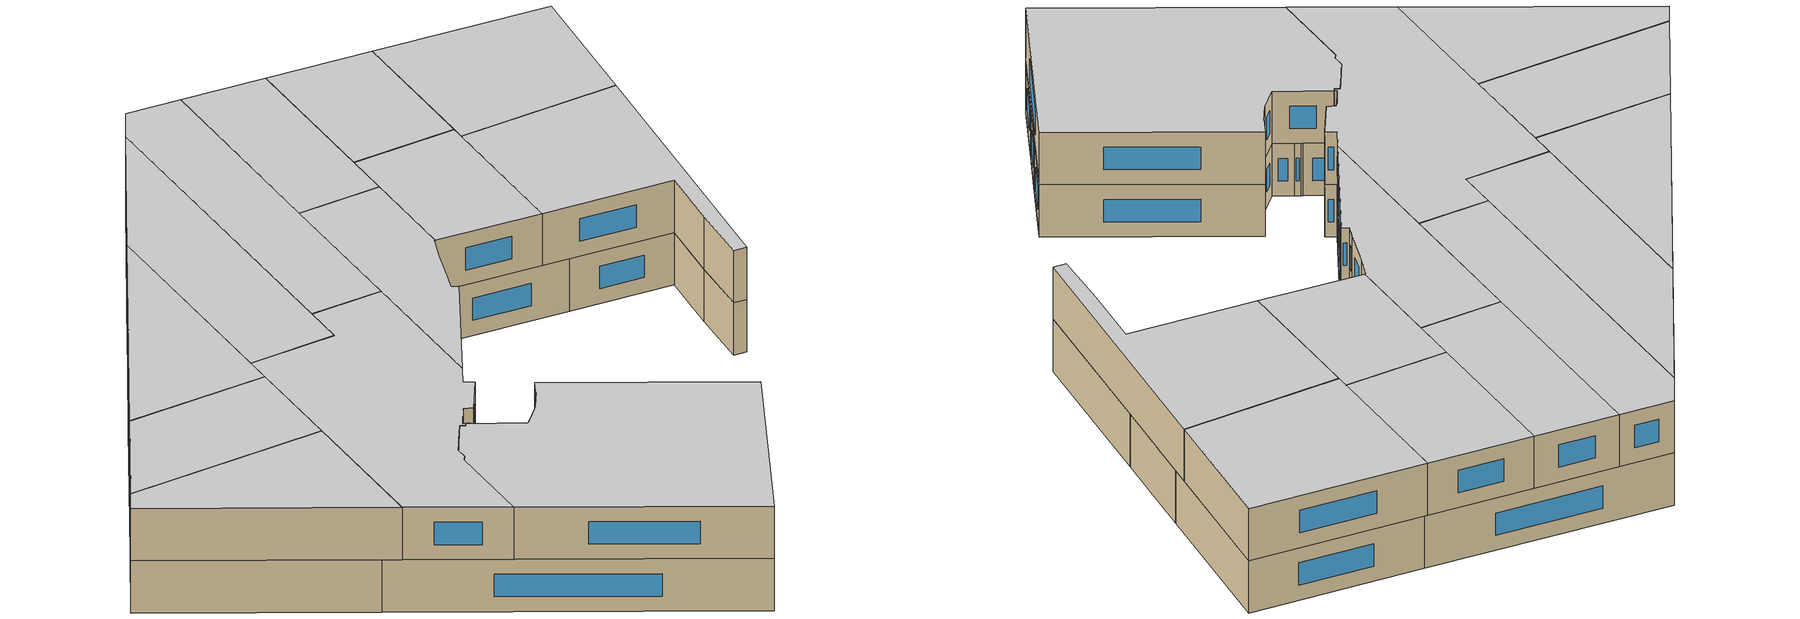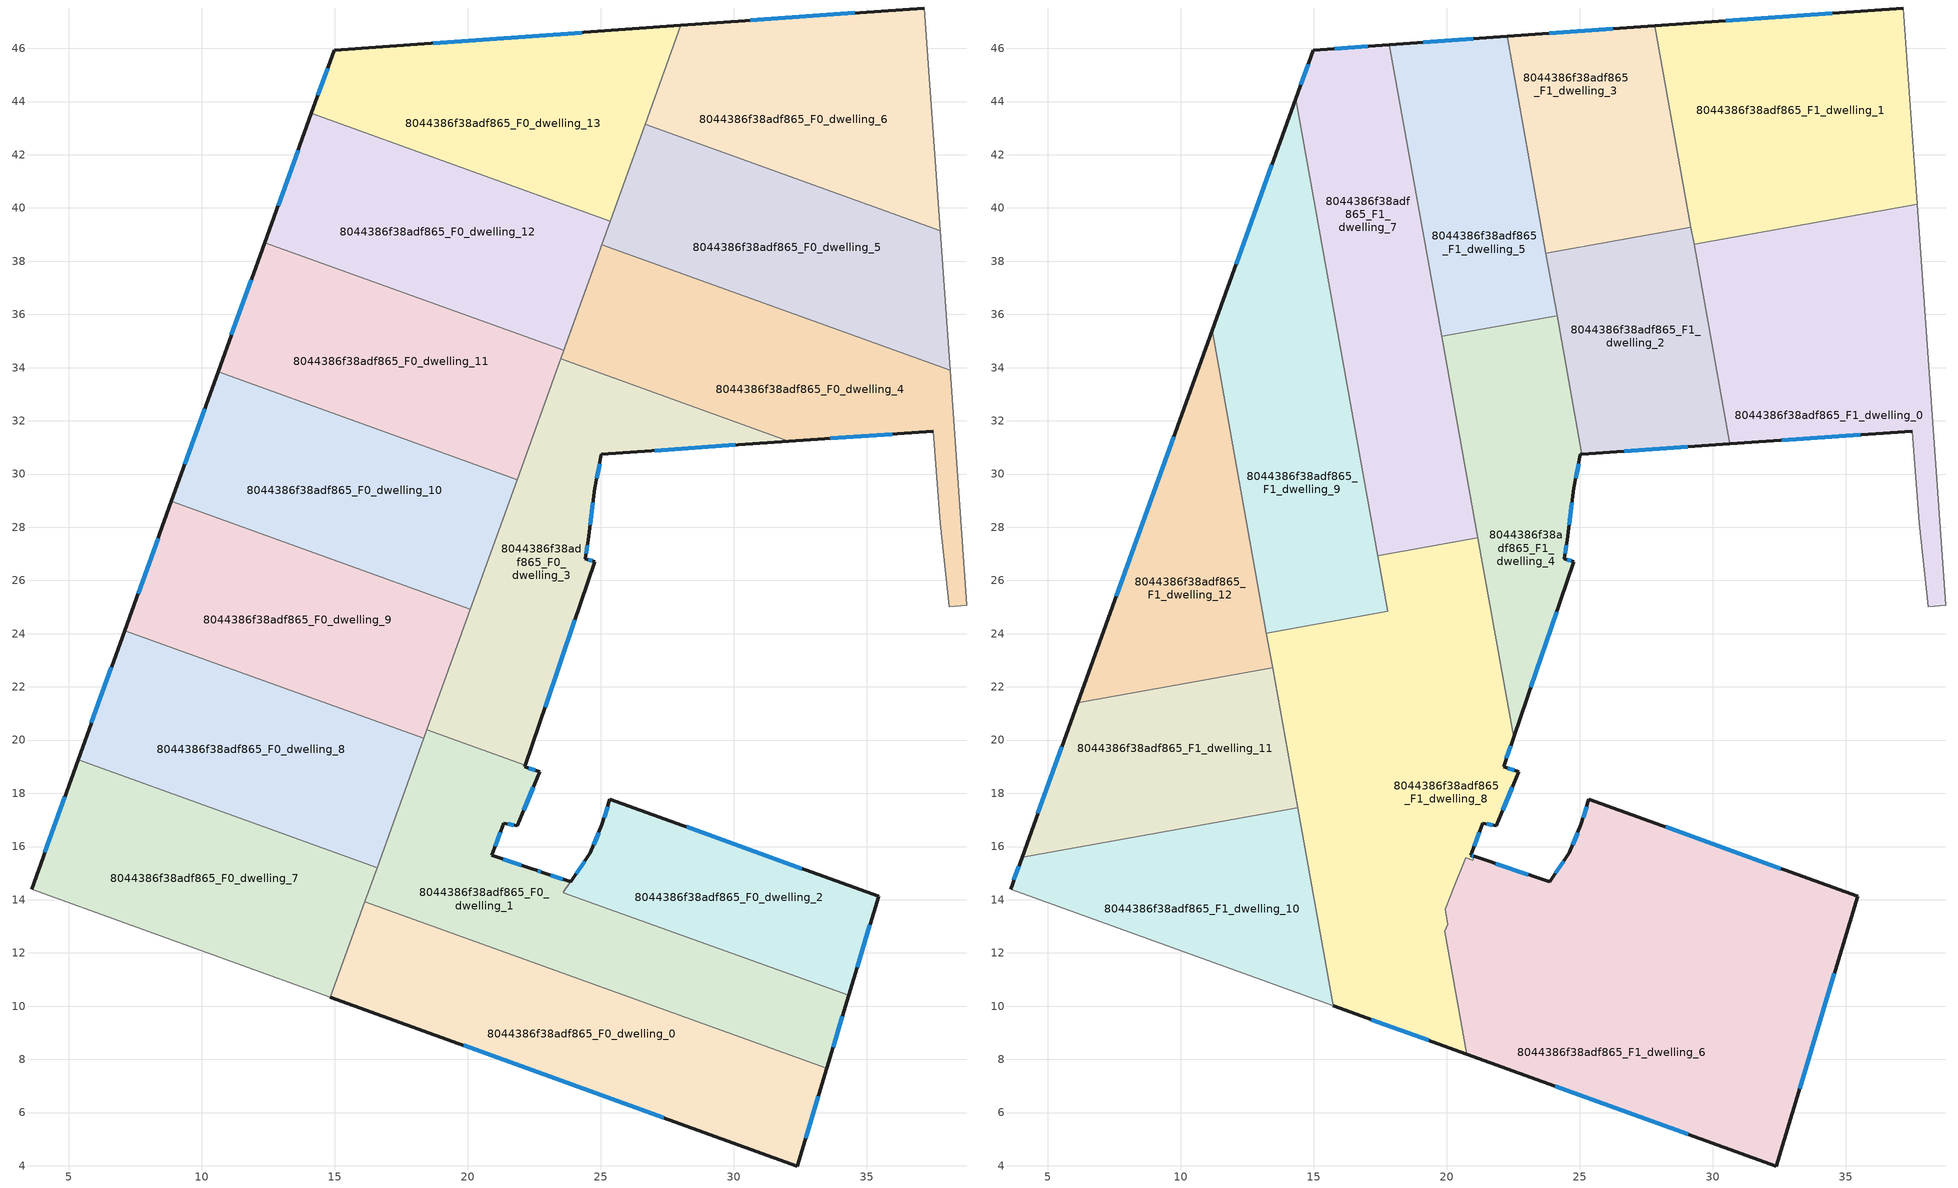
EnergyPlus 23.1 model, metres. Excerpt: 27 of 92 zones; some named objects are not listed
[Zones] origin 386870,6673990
8044386f38adf865_F0_dwelling_0
 floor ground (EU_floor_Construction): 33.5,7.66 32.4,3.99 14.84,10.34 16.14,13.93 z0
 wall outside (EU_wall_Construction): 14.84,10.34 32.4,3.99 33.5,7.66 z0:3
 wall to 8044386f38adf865_F0_dwelling_1 (EU_wall_Construction): 33.5,7.66 16.14,13.93 z0:3
 wall to 8044386f38adf865_F0_dwelling_7 (EU_wall_Construction): 16.14,13.93 14.84,10.34 z0:3
 window (EU_Window_Construction): 19.86,8.53 27.38,5.81 / 32.71,5.04 33.19,6.61 z0.86:2.14
8044386f38adf865_F0_dwelling_1
 floor ground (EU_floor_Construction): 34.33,10.4 33.5,7.66 16.14,13.93 18.47,20.39 22.16,19.05 22.14,18.99 22.71,18.8 21.87,16.78 21.37,16.88 20.9,15.67 22.47,15.15 22.54,15.12 22.84,15.02 23.87,14.67 24.61,15.76 23.6,14.27 z0
 wall outside (EU_wall_Construction): 24.61,15.76 23.87,14.67 22.84,15.02 22.54,15.12 22.47,15.15 20.9,15.67 21.37,16.88 21.87,16.78 22.71,18.8 22.14,18.99 22.16,19.05 / 33.5,7.66 34.33,10.4 z0:3
 wall to 8044386f38adf865_F0_dwelling_3 (EU_wall_Construction): 22.16,19.05 18.47,20.39 z0:3
 wall to 8044386f38adf865_F0_dwelling_2 (EU_wall_Construction): 34.33,10.4 23.6,14.27 24.61,15.76 z0:3
 wall to 8044386f38adf865_F0_dwelling_8 (EU_wall_Construction): 18.35,20.06 16.6,15.2 z0:3
 wall to 8044386f38adf865_F0_dwelling_7 (EU_wall_Construction): 16.6,15.2 16.14,13.93 z0:3
 wall to 8044386f38adf865_F0_dwelling_9 (EU_wall_Construction): 18.47,20.39 18.35,20.06 z0:3
 window (EU_Window_Construction): 22.54,18.86 22.3,18.94 / 22.11,17.36 22.47,18.23 / 21.51,16.85 21.73,16.81 / 21.03,16.02 21.23,16.53 / 22.02,15.3 21.35,15.52 / 22.75,15.05 22.63,15.09 / 23.57,14.77 23.13,14.92 / 24.4,15.45 24.08,14.99 / 33.74,8.45 34.09,9.62 z0.86:2.14
8044386f38adf865_F0_dwelling_10
 floor ground (EU_floor_Construction): 21.86,29.79 20.1,24.92 8.87,28.98 10.62,33.84 z0
 wall outside (EU_wall_Construction): 10.62,33.84 8.87,28.98 z0:3
 wall to 8044386f38adf865_F0_dwelling_9 (EU_wall_Construction): 8.87,28.98 20.1,24.92 z0:3
 wall to 8044386f38adf865_F0_dwelling_11 (EU_wall_Construction): 21.86,29.79 10.62,33.84 z0:3
 wall to 8044386f38adf865_F0_dwelling_3 (EU_wall_Construction): 20.1,24.92 21.86,29.79 z0:3
 window (EU_Window_Construction): 10.12,32.45 9.37,30.37 z0.86:2.14
 ceiling adiabatic (EU_roof_Construction): 21.14,27.8 21.86,29.79 20.71,30.2 z3
8044386f38adf865_F0_dwelling_11
 floor ground (EU_floor_Construction): 23.61,34.65 21.86,29.79 10.62,33.84 12.38,38.7 z0
 wall outside (EU_wall_Construction): 12.38,38.7 10.62,33.84 z0:3
 wall to 8044386f38adf865_F0_dwelling_12 (EU_wall_Construction): 24.87,38.13 23.61,34.65 12.38,38.7 z0:3
 wall to 8044386f38adf865_F0_dwelling_4 (EU_wall_Construction): 23.5,34.33 24.87,38.13 z0:3
 wall to 8044386f38adf865_F0_dwelling_3 (EU_wall_Construction): 21.86,29.79 23.5,34.33 z0:3
 window (EU_Window_Construction): 11.88,37.31 11.12,35.23 z0.86:2.14
 ceiling adiabatic (EU_roof_Construction): 21.86,29.79 23.61,34.65 19.66,36.07 20.71,30.2 z3
8044386f38adf865_F0_dwelling_12
 floor ground (EU_floor_Construction): 25.36,39.51 23.61,34.65 12.38,38.7 14.13,43.56 z0
 wall outside (EU_wall_Construction): 14.13,43.56 12.38,38.7 z0:3
 wall to 8044386f38adf865_F0_dwelling_13 (EU_wall_Construction): 25.36,39.51 14.13,43.56 z0:3
 wall to 8044386f38adf865_F0_dwelling_4 (EU_wall_Construction): 24.87,38.13 25.05,38.63 z0:3
 wall to 8044386f38adf865_F0_dwelling_5 (EU_wall_Construction): 25.05,38.63 25.36,39.51 z0:3
 window (EU_Window_Construction): 13.63,42.17 12.88,40.09 z0.86:2.14
 ceiling adiabatic (EU_roof_Construction): 23.61,34.65 24.08,35.94 21.37,35.45 z3
8044386f38adf865_F0_dwelling_13
 floor ground (EU_floor_Construction): 28.02,46.86 25.36,39.51 14.13,43.56 14.98,45.93 z0
 wall outside (EU_wall_Construction): 28.02,46.86 14.98,45.93 14.13,43.56 z0:3
 wall to 8044386f38adf865_F0_dwelling_6 (EU_wall_Construction): 26.68,43.15 28.02,46.86 z0:3
 wall to 8044386f38adf865_F0_dwelling_5 (EU_wall_Construction): 25.36,39.51 26.68,43.15 z0:3
 window (EU_Window_Construction): 14.74,45.25 14.37,44.24 / 24.29,46.59 18.71,46.19 z0.86:2.14
8044386f38adf865_F0_dwelling_2
 floor ground (EU_floor_Construction): 35.44,14.12 34.33,10.4 23.6,14.27 24.61,15.77 25.05,16.81 25.34,17.78 z0
 wall outside (EU_wall_Construction): 34.33,10.4 35.44,14.12 25.34,17.78 25.05,16.81 24.61,15.77 z0:3
 window (EU_Window_Construction): 34.64,11.47 35.12,13.06 / 24.93,16.51 24.74,16.07 / 25.26,17.5 25.13,17.09 / 32.56,15.17 28.23,16.73 z0.86:2.14
8044386f38adf865_F0_dwelling_3
 floor ground (EU_floor_Construction): 32.08,31.23 25.03,30.75 24.78,29.47 24.53,27.54 24.42,26.82 24.78,26.7 22.16,19.05 18.47,20.39 23.5,34.33 z0
 wall outside (EU_wall_Construction): 22.16,19.05 24.78,26.7 24.42,26.82 24.53,27.54 24.78,29.47 25.03,30.75 32.08,31.23 z0:3
 wall to 8044386f38adf865_F0_dwelling_4 (EU_wall_Construction): 32.08,31.23 23.5,34.33 z0:3
 wall to 8044386f38adf865_F0_dwelling_9 (EU_wall_Construction): 20.1,24.92 18.47,20.39 z0:3
 window (EU_Window_Construction): 27.04,30.88 30.06,31.09 / 24.85,29.83 24.96,30.38 / 24.6,28.09 24.71,28.92 / 24.45,27.02 24.5,27.33 / 24.68,26.73 24.53,26.78 / 22.91,21.24 24.04,24.52 z0.86:2.14
8044386f38adf865_F0_dwelling_4
 floor ground (EU_floor_Construction): 38.14,33.91 38.77,25.08 38.1,25.02 37.77,28.16 37.5,31.6 32.08,31.23 23.5,34.33 25.05,38.63 z0
 wall outside (EU_wall_Construction): 32.08,31.23 37.5,31.6 z0:3
 wall adiabatic (EU_wall_Construction): 37.5,31.6 37.77,28.16 38.1,25.02 38.77,25.08 38.14,33.91 z0:3
 wall to 8044386f38adf865_F0_dwelling_5 (EU_wall_Construction): 38.14,33.91 25.05,38.63 z0:3
 window (EU_Window_Construction): 33.63,31.34 35.95,31.5 z0.86:2.14
8044386f38adf865_F0_dwelling_5
 floor ground (EU_floor_Construction): 37.76,39.15 38.14,33.91 25.05,38.63 26.68,43.15 z0
 wall to 8044386f38adf865_F0_dwelling_6 (EU_wall_Construction): 37.76,39.15 26.68,43.15 z0:3
 wall adiabatic (EU_wall_Construction): 38.14,33.91 37.76,39.15 z0:3
8044386f38adf865_F0_dwelling_6
 floor ground (EU_floor_Construction): 37.16,47.52 37.76,39.15 26.68,43.15 28.02,46.86 z0
 wall outside (EU_wall_Construction): 37.16,47.52 28.02,46.86 z0:3
 wall adiabatic (EU_wall_Construction): 37.76,39.15 37.16,47.52 z0:3
 window (EU_Window_Construction): 34.55,47.33 30.63,47.05 z0.86:2.14
8044386f38adf865_F0_dwelling_7
 floor ground (EU_floor_Construction): 16.6,15.2 14.84,10.34 3.61,14.4 5.36,19.26 z0
 wall outside (EU_wall_Construction): 5.36,19.26 3.61,14.4 z0:3
 wall adiabatic (EU_wall_Construction): 3.61,14.4 14.84,10.34 z0:3
 wall to 8044386f38adf865_F0_dwelling_8 (EU_wall_Construction): 16.6,15.2 5.36,19.26 z0:3
 window (EU_Window_Construction): 4.86,17.87 4.11,15.79 z0.86:2.14
8044386f38adf865_F0_dwelling_8
 floor ground (EU_floor_Construction): 18.35,20.07 16.6,15.2 5.36,19.26 7.12,24.12 z0
 wall outside (EU_wall_Construction): 7.12,24.12 5.36,19.26 z0:3
 wall to 8044386f38adf865_F0_dwelling_9 (EU_wall_Construction): 18.35,20.07 7.12,24.12 z0:3
 window (EU_Window_Construction): 6.62,22.73 5.86,20.65 z0.86:2.14
8044386f38adf865_F0_dwelling_9
 floor ground (EU_floor_Construction): 20.1,24.92 18.35,20.07 7.12,24.12 8.87,28.98 z0
 wall outside (EU_wall_Construction): 8.87,28.98 7.12,24.12 z0:3
 window (EU_Window_Construction): 8.37,27.59 7.62,25.51 z0.86:2.14
8044386f38adf865_F1_dwelling_0
 floor to 8044386f38adf865_F0_dwelling_4 (EU_floor_Construction): 38.14,33.91 38.77,25.08 38.1,25.02 37.77,28.16 37.5,31.6 32.08,31.23 30.53,31.79 29.6,36.99 z3
 floor to 8044386f38adf865_F0_dwelling_5 (EU_floor_Construction): 37.76,39.15 38.14,33.91 29.6,36.99 29.3,38.64 35.89,39.82 z3
 floor to 8044386f38adf865_F0_dwelling_3 (EU_floor_Construction): 32.08,31.23 30.65,31.13 30.53,31.79 z3
 floor to 8044386f38adf865_F0_dwelling_6 (EU_floor_Construction): 37.69,40.14 37.76,39.15 35.89,39.82 z3
 wall outside (EU_wall_Construction): 30.65,31.13 37.5,31.6 z3:6
 wall adiabatic (EU_wall_Construction): 37.5,31.6 37.77,28.16 38.1,25.02 38.77,25.08 37.69,40.14 z3:6
 wall to 8044386f38adf865_F1_dwelling_1 (EU_wall_Construction): 37.69,40.14 29.3,38.64 z3:6
 wall to 8044386f38adf865_F1_dwelling_2 (EU_wall_Construction): 29.3,38.64 30.65,31.13 z3:6
 window (EU_Window_Construction): 32.61,31.27 35.54,31.47 z3.86:5.14
 ceiling to 8044386f38adf865_F2_dwelling_0 (EU_floor_Construction): 38.77,25.08 37.69,40.14 29.3,38.64 30.65,31.13 37.5,31.6 37.77,28.16 38.1,25.02 z6
8044386f38adf865_F1_dwelling_1
 floor to 8044386f38adf865_F0_dwelling_6 (EU_floor_Construction): 37.16,47.52 37.69,40.14 35.89,39.82 28.62,42.45 27.89,46.51 28.02,46.86 z3
 floor to 8044386f38adf865_F0_dwelling_13 (EU_floor_Construction): 28.02,46.86 27.89,46.51 27.83,46.85 z3
 floor to 8044386f38adf865_F0_dwelling_5 (EU_floor_Construction): 35.89,39.82 29.3,38.64 28.62,42.45 z3
 wall outside (EU_wall_Construction): 37.16,47.52 27.83,46.85 z3:6
 wall adiabatic (EU_wall_Construction): 37.69,40.14 37.16,47.52 z3:6
 wall to 8044386f38adf865_F1_dwelling_3 (EU_wall_Construction): 27.83,46.85 29.18,39.28 z3:6
 wall to 8044386f38adf865_F1_dwelling_2 (EU_wall_Construction): 29.18,39.28 29.3,38.64 z3:6
 window (EU_Window_Construction): 34.49,47.33 30.5,47.04 z3.86:5.14
 ceiling to 8044386f38adf865_F2_dwelling_1 (EU_floor_Construction): 37.69,40.14 37.16,47.52 27.83,46.85 29.3,38.64 z6
8044386f38adf865_F1_dwelling_10
 floor to 8044386f38adf865_F0_dwelling_7 (EU_floor_Construction): 14.69,15.89 15.4,11.89 14.84,10.34 3.61,14.4 4.04,15.6 11.7,16.97 z3
 floor to 8044386f38adf865_F0_dwelling_8 (EU_floor_Construction): 14.41,17.46 14.69,15.89 11.7,16.97 z3
 floor to 8044386f38adf865_F0_dwelling_0 (EU_floor_Construction): 15.4,11.89 15.74,10.02 14.84,10.34 z3
 wall outside (EU_wall_Construction): 4.04,15.6 3.61,14.4 z3:6
 wall adiabatic (EU_wall_Construction): 3.61,14.4 15.74,10.01 z3:6
 wall to 8044386f38adf865_F1_dwelling_11 (EU_wall_Construction): 14.41,17.46 4.04,15.6 z3:6
 wall to 8044386f38adf865_F1_dwelling_8 (EU_wall_Construction): 15.74,10.01 14.41,17.46 z3:6
 window (EU_Window_Construction): 3.92,15.26 3.73,14.74 z3.86:5.14
 ceiling to 8044386f38adf865_F2_dwelling_10 (EU_floor_Construction): 15.74,10.01 14.41,17.46 4.04,15.6 3.61,14.4 z6
8044386f38adf865_F1_dwelling_11
 floor to 8044386f38adf865_F0_dwelling_8 (EU_floor_Construction): 13.63,21.77 14.41,17.46 11.7,16.97 5.36,19.26 6.14,21.4 11.82,22.42 z3
 floor to 8044386f38adf865_F0_dwelling_7 (EU_floor_Construction): 11.7,16.97 4.04,15.6 5.36,19.26 z3
 floor to 8044386f38adf865_F0_dwelling_9 (EU_floor_Construction): 13.46,22.71 13.63,21.77 11.82,22.42 z3
 wall outside (EU_wall_Construction): 6.14,21.4 4.04,15.6 z3:6
 wall to 8044386f38adf865_F1_dwelling_12 (EU_wall_Construction): 13.46,22.71 6.14,21.4 z3:6
 wall to 8044386f38adf865_F1_dwelling_8 (EU_wall_Construction): 14.41,17.46 13.46,22.71 z3:6
 window (EU_Window_Construction): 5.54,19.74 4.64,17.26 z3.86:5.14
 ceiling to 8044386f38adf865_F2_dwelling_11 (EU_floor_Construction): 14.41,17.46 13.46,22.71 6.14,21.4 4.04,15.6 z6
8044386f38adf865_F1_dwelling_12
 floor to 8044386f38adf865_F0_dwelling_9 (EU_floor_Construction): 12.58,27.64 13.46,22.71 11.82,22.42 7.12,24.12 8.87,28.98 z3
 floor to 8044386f38adf865_F0_dwelling_10 (EU_floor_Construction): 11.53,33.51 12.58,27.64 8.87,28.98 10.62,33.84 z3
 floor to 8044386f38adf865_F0_dwelling_8 (EU_floor_Construction): 11.82,22.42 6.14,21.4 7.12,24.12 z3
 floor to 8044386f38adf865_F0_dwelling_11 (EU_floor_Construction): 11.19,35.41 11.53,33.51 10.62,33.84 z3
 wall outside (EU_wall_Construction): 11.19,35.41 6.14,21.4 z3:6
 wall to 8044386f38adf865_F1_dwelling_9 (EU_wall_Construction): 13.23,24.02 11.19,35.41 z3:6
 wall to 8044386f38adf865_F1_dwelling_8 (EU_wall_Construction): 13.46,22.71 13.23,24.02 z3:6
 window (EU_Window_Construction): 9.75,31.41 7.58,25.4 z3.86:5.14
 ceiling to 8044386f38adf865_F2_dwelling_12 (EU_floor_Construction): 13.46,22.71 11.19,35.41 6.14,21.4 z6
8044386f38adf865_F1_dwelling_2
 floor to 8044386f38adf865_F0_dwelling_3 (EU_floor_Construction): 30.53,31.79 30.65,31.13 25.09,30.75 24.51,33.96 z3
 floor to 8044386f38adf865_F0_dwelling_4 (EU_floor_Construction): 29.6,36.99 30.53,31.79 24.51,33.96 24.13,36.09 25.01,38.54 25.2,38.57 z3
 floor to 8044386f38adf865_F0_dwelling_5 (EU_floor_Construction): 29.18,39.28 29.6,36.99 25.2,38.57 z3
 floor to 8044386f38adf865_F0_dwelling_12 (EU_floor_Construction): 25.01,38.54 24.13,36.09 23.73,38.31 z3
 wall outside (EU_wall_Construction): 25.09,30.75 30.65,31.13 z3:6
 wall to 8044386f38adf865_F1_dwelling_3 (EU_wall_Construction): 29.18,39.28 23.73,38.31 z3:6
 wall to 8044386f38adf865_F1_dwelling_4 (EU_wall_Construction): 24.15,35.95 25.09,30.75 z3:6
 wall to 8044386f38adf865_F1_dwelling_5 (EU_wall_Construction): 23.73,38.31 24.15,35.95 z3:6
 window (EU_Window_Construction): 26.68,30.86 29.06,31.02 z3.86:5.14
 ceiling to 8044386f38adf865_F2_dwelling_2 (EU_floor_Construction): 30.65,31.13 29.18,39.28 23.73,38.31 25.09,30.75 z6
8044386f38adf865_F1_dwelling_3
 floor to 8044386f38adf865_F0_dwelling_13 (EU_floor_Construction): 27.83,46.85 27.89,46.51 25.36,39.51 23.39,40.22 22.27,46.45 z3
 floor to 8044386f38adf865_F0_dwelling_6 (EU_floor_Construction): 27.89,46.51 28.62,42.45 26.68,43.15 z3
 floor to 8044386f38adf865_F0_dwelling_12 (EU_floor_Construction): 25.36,39.51 25.01,38.54 23.73,38.31 23.39,40.22 z3
 floor to 8044386f38adf865_F0_dwelling_5 (EU_floor_Construction): 28.62,42.45 29.18,39.28 25.2,38.57 25.05,38.63 26.68,43.15 z3
 wall outside (EU_wall_Construction): 27.83,46.85 22.27,46.45 z3:6
 wall to 8044386f38adf865_F1_dwelling_5 (EU_wall_Construction): 22.27,46.45 23.73,38.31 z3:6
 window (EU_Window_Construction): 26.24,46.73 23.86,46.56 z3.86:5.14
 ceiling to 8044386f38adf865_F2_dwelling_3 (EU_floor_Construction): 29.18,39.28 27.83,46.85 22.27,46.45 23.73,38.31 z6
8044386f38adf865_F1_dwelling_4
 floor to 8044386f38adf865_F0_dwelling_3 (EU_floor_Construction): 24.51,33.96 25.09,30.75 25.03,30.75 24.78,29.47 24.53,27.54 24.42,26.82 24.78,26.7 22.52,20.1 21.14,27.8 23.5,34.33 z3
 floor to 8044386f38adf865_F0_dwelling_4 (EU_floor_Construction): 24.15,35.95 24.51,33.96 23.5,34.33 24.08,35.94 z3
 floor adiabatic (EU_floor_Construction): 24.08,35.94 21.14,27.8 19.82,35.17 z3
 wall outside (EU_wall_Construction): 22.52,20.1 24.78,26.7 24.42,26.82 24.53,27.54 24.78,29.47 25.03,30.75 25.09,30.75 z3:6
 wall to 8044386f38adf865_F1_dwelling_5 (EU_wall_Construction): 24.16,35.95 19.82,35.17 z3:6
 wall to 8044386f38adf865_F1_dwelling_7 (EU_wall_Construction): 19.82,35.17 21.18,27.6 z3:6
 wall to 8044386f38adf865_F1_dwelling_8 (EU_wall_Construction): 21.18,27.6 22.52,20.1 z3:6
 window (EU_Window_Construction): 24.68,26.73 24.53,26.78 / 23.17,21.99 24.14,24.81 / 24.85,29.83 24.96,30.38 / 24.6,28.09 24.71,28.92 / 24.45,27.02 24.5,27.33 z3.86:5.14
 ceiling to 8044386f38adf865_F2_dwelling_4 (EU_floor_Construction): 22.52,20.1 24.78,26.7 24.42,26.82 24.53,27.54 24.78,29.47 25.03,30.75 25.09,30.75 24.16,35.95 19.82,35.17 z6
8044386f38adf865_F1_dwelling_5
 floor to 8044386f38adf865_F0_dwelling_12 (EU_floor_Construction): 23.39,40.22 24.13,36.09 24.08,35.94 21.37,35.45 19.66,36.07 18.6,41.95 z3
 floor to 8044386f38adf865_F0_dwelling_13 (EU_floor_Construction): 22.27,46.45 23.39,40.22 18.6,41.95 17.85,46.13 z3
 floor adiabatic (EU_floor_Construction): 21.37,35.45 19.82,35.17 19.66,36.07 z3
 wall outside (EU_wall_Construction): 22.27,46.45 17.85,46.13 z3:6
 wall to 8044386f38adf865_F1_dwelling_7 (EU_wall_Construction): 17.85,46.13 19.82,35.18 z3:6
 window (EU_Window_Construction): 21.01,46.36 19.12,46.22 z3.86:5.14
 ceiling to 8044386f38adf865_F2_dwelling_5 (EU_floor_Construction): 24.16,35.95 22.27,46.45 17.85,46.13 19.82,35.17 z6
8044386f38adf865_F1_dwelling_6
 floor to 8044386f38adf865_F0_dwelling_2 (EU_floor_Construction): 35.44,14.12 34.33,10.4 23.6,14.27 24.61,15.76 25.05,16.81 25.34,17.78 z3
 floor to 8044386f38adf865_F0_dwelling_1 (EU_floor_Construction): 34.33,10.4 33.5,7.66 19.99,12.54 19.94,12.81 20.04,13.08 19.94,13.64 20.16,14.17 20.25,14.42 20.72,15.58 20.99,15.49 21.04,15.63 22.47,15.15 22.54,15.12 22.84,15.02 23.87,14.67 24.37,15.4 23.6,14.27 z3
 floor to 8044386f38adf865_F0_dwelling_0 (EU_floor_Construction): 33.5,7.66 32.4,3.99 20.76,8.2 19.99,12.54 z3
 wall outside (EU_wall_Construction): 20.77,8.2 32.4,3.99 35.44,14.12 25.34,17.78 25.05,16.81 24.61,15.76 23.87,14.67 21.04,15.63 z3:6
 wall to 8044386f38adf865_F1_dwelling_8 (EU_wall_Construction): 21.04,15.63 20.99,15.49 20.72,15.58 20.25,14.42 20.16,14.17 / 20.15,14.17 19.94,13.64 20.04,13.08 19.94,12.81 20.77,8.2 z3:6
 window (EU_Window_Construction): 23.06,14.95 21.85,15.36 / 24.4,15.45 24.08,14.99 / 24.93,16.51 24.74,16.06 / 25.26,17.5 25.13,17.09 / 32.56,15.17 28.23,16.73 / 33.27,6.89 34.57,11.23 / 24.09,7 29.07,5.19 z3.86:5.14
 ceiling to 8044386f38adf865_F2_dwelling_6 (EU_floor_Construction): 32.4,3.99 35.44,14.12 25.34,17.78 25.05,16.81 24.61,15.76 23.87,14.67 21.04,15.63 20.99,15.49 20.72,15.58 20.25,14.42 20.16,14.17 19.94,13.64 20.04,13.08 19.94,12.81 20.77,8.2 z6
8044386f38adf865_F1_dwelling_7
 floor to 8044386f38adf865_F0_dwelling_11 (EU_floor_Construction): 19.66,36.07 20.71,30.2 16.55,31.7 15.5,37.57 z3
 floor to 8044386f38adf865_F0_dwelling_10 (EU_floor_Construction): 20.71,30.2 21.14,27.8 21.06,27.58 17.41,26.93 16.55,31.7 z3
 floor to 8044386f38adf865_F0_dwelling_12 (EU_floor_Construction): 18.6,41.95 19.66,36.07 15.5,37.57 14.45,43.45 z3
 floor to 8044386f38adf865_F0_dwelling_3 (EU_floor_Construction): 21.14,27.8 21.18,27.6 21.06,27.58 z3
 floor to 8044386f38adf865_F0_dwelling_13 (EU_floor_Construction): 17.85,46.13 18.6,41.95 14.45,43.45 14.33,44.11 14.98,45.93 z3
 wall outside (EU_wall_Construction): 17.85,46.13 14.98,45.93 14.33,44.11 z3:6
 wall to 8044386f38adf865_F1_dwelling_8 (EU_wall_Construction): 17.41,26.92 21.18,27.6 z3:6
 wall to 8044386f38adf865_F1_dwelling_9 (EU_wall_Construction): 14.33,44.11 17.41,26.92 z3:6
 window (EU_Window_Construction): 14.8,45.41 14.51,44.63 / 17.03,46.07 15.8,45.99 z3.86:5.14
 ceiling to 8044386f38adf865_F2_dwelling_7 (EU_floor_Construction): 21.18,27.6 17.85,46.13 14.98,45.93 14.33,44.11 17.41,26.92 z6
8044386f38adf865_F1_dwelling_8
 floor to 8044386f38adf865_F0_dwelling_1 (EU_floor_Construction): 22.16,19.05 22.14,18.99 22.71,18.8 21.87,16.78 21.37,16.88 20.9,15.67 21.04,15.63 20.99,15.49 20.72,15.58 20.25,14.42 20.15,14.17 19.94,13.64 20.04,13.08 19.94,12.81 19.99,12.54 16.14,13.93 18.47,20.39 z3
 floor to 8044386f38adf865_F0_dwelling_0 (EU_floor_Construction): 19.99,12.54 20.76,8.2 15.74,10.02 15.4,11.89 16.14,13.93 z3
 floor to 8044386f38adf865_F0_dwelling_9 (EU_floor_Construction): 20.1,24.92 18.35,20.07 13.63,21.77 13.23,24.02 17.78,24.84 17.6,25.83 z3
 floor to 8044386f38adf865_F0_dwelling_10 (EU_floor_Construction): 21.06,27.58 20.1,24.92 17.6,25.83 17.41,26.93 z3
 floor to 8044386f38adf865_F0_dwelling_8 (EU_floor_Construction): 18.35,20.07 16.6,15.2 14.69,15.89 13.63,21.77 z3
 floor to 8044386f38adf865_F0_dwelling_3 (EU_floor_Construction): 21.18,27.6 22.52,20.1 22.16,19.05 18.47,20.39 21.06,27.58 z3
 floor to 8044386f38adf865_F0_dwelling_7 (EU_floor_Construction): 16.6,15.2 15.4,11.89 14.69,15.89 z3
 wall outside (EU_wall_Construction): 15.74,10.01 20.77,8.2 / 21.04,15.63 20.9,15.67 21.37,16.88 21.87,16.78 22.71,18.8 22.14,18.99 22.52,20.1 z3:6
 wall to 8044386f38adf865_F1_dwelling_9 (EU_wall_Construction): 17.41,26.92 17.78,24.84 13.23,24.02 z3:6
 window (EU_Window_Construction): 17.18,9.5 19.33,8.72 / 22.25,19.31 22.41,19.78 / 22.54,18.86 22.3,18.94 / 22.11,17.36 22.47,18.23 / 21.51,16.85 21.73,16.81 / 21.03,16.02 21.23,16.53 / 21,15.64 20.94,15.66 z3.86:5.14
 ceiling to 8044386f38adf865_F2_dwelling_8 (EU_floor_Construction): 20.77,8.2 19.94,12.81 20.04,13.08 19.94,13.64 20.15,14.17 20.25,14.42 20.72,15.58 20.99,15.49 21.04,15.63 20.9,15.67 21.37,16.88 21.87,16.78 22.71,18.8 22.14,18.99 22.52,20.1 21.18,27.6 17.41,26.92 17.78,24.84 13.23,24.02 15.74,10.01 z6
8044386f38adf865_F1_dwelling_9
 floor to 8044386f38adf865_F0_dwelling_10 (EU_floor_Construction): 16.55,31.7 17.6,25.83 12.58,27.64 11.53,33.51 z3
 floor to 8044386f38adf865_F0_dwelling_11 (EU_floor_Construction): 15.5,37.57 16.55,31.7 11.53,33.51 11.19,35.41 12.38,38.7 z3
 floor to 8044386f38adf865_F0_dwelling_9 (EU_floor_Construction): 17.6,25.83 17.78,24.84 13.23,24.02 12.58,27.64 z3
 floor to 8044386f38adf865_F0_dwelling_12 (EU_floor_Construction): 14.45,43.45 15.5,37.57 12.38,38.7 14.13,43.56 z3
 floor to 8044386f38adf865_F0_dwelling_13 (EU_floor_Construction): 14.33,44.11 14.45,43.45 14.13,43.56 z3
 wall outside (EU_wall_Construction): 14.33,44.11 11.19,35.41 z3:6
 window (EU_Window_Construction): 13.43,41.62 12.09,37.89 z3.86:5.14
 ceiling to 8044386f38adf865_F2_dwelling_9 (EU_floor_Construction): 17.78,24.84 14.33,44.11 11.19,35.41 13.23,24.02 z6
[Building]
EU S2 Campaign: North Axis=0; Terrain=City; Solar Distribution=FullExterior
[Site:Location]
Helsinki-Vantaa.AP: Latitude=60.317; Longitude=24.963; Time Zone=2; Elevation=54.6
[SizingPeriod:WeatherFileDays]
AnnualSizingPeriod: Begin Month=1; Begin Day of Month=1; End Month=12; End Day of Month=31; Day of Week for Start Day=Monday; Use Weather File Daylight Saving Period=No; Use Weather File Rain and Snow Indicators=No
[MATERIAL]
EU_InternalMass_Material: Roughness=MediumRough; Thickness=0.1; Conductivity=1; Density=1800; Specific Heat=900; Thermal Absorptance=0.9; Solar Absorptance=0.7; Visible Absorptance=0.7
[MATERIAL:NOMASS] Roughness=MediumRough; Thermal Absorptance=0.9; Solar Absorptance=0.7; Visible Absorptance=0.7
Name | Thermal Resistance
EU_wall_NoMass | 1.10183
EU_roof_NoMass; EU_floor_NoMass | 1.70606
[WINDOWMATERIAL:SIMPLEGLAZINGSYSTEM]
EU_Window_SimpleGlazing: UFactor=3.11035; Solar Heat Gain Coefficient=0.8; Visible Transmittance=0.8
[CONSTRUCTION]
EU_wall_Construction: EU_wall_NoMass
EU_roof_Construction: EU_roof_NoMass
EU_floor_Construction: EU_floor_NoMass
EU_Window_Construction: EU_Window_SimpleGlazing
EU_InternalMass_Construction: EU_InternalMass_Material
[ZONE] Type=1; Multiplier=1; Ceiling Height=autocalculate; Floor Area=autocalculate; Part of Total Floor Area=Yes
Name | Volume
8044386f38adf865_F0_dwelling_0 | 212.815
8044386f38adf865_F1_dwelling_0; 8044386f38adf865_F1_dwelling_1 | 210.354
8044386f38adf865_F0_dwelling_1 | 212.227
8044386f38adf865_F0_dwelling_10 | 185.169
8044386f38adf865_F1_dwelling_10 | 144.018
8044386f38adf865_F0_dwelling_11 | 185.136
8044386f38adf865_F1_dwelling_11 | 144.02
8044386f38adf865_F0_dwelling_12 | 185.154
8044386f38adf865_F1_dwelling_12 | 144.004
8044386f38adf865_F0_dwelling_13 | 185.126
8044386f38adf865_F0_dwelling_2 | 127.444
8044386f38adf865_F1_dwelling_2 | 132.581
8044386f38adf865_F0_dwelling_3 | 179.186
8044386f38adf865_F1_dwelling_3 | 132.591
8044386f38adf865_F0_dwelling_4 | 194.083
8044386f38adf865_F1_dwelling_4 | 144.059
8044386f38adf865_F0_dwelling_5 | 185.157
8044386f38adf865_F1_dwelling_5 | 144.072
8044386f38adf865_F0_dwelling_6 | 185.153
8044386f38adf865_F1_dwelling_6 | 409.997
8044386f38adf865_F0_dwelling_7 | 185.125
8044386f38adf865_F1_dwelling_7 | 216.01
8044386f38adf865_F0_dwelling_8 | 185.155
8044386f38adf865_F1_dwelling_8 | 344.089
8044386f38adf865_F0_dwelling_9 | 185.12
8044386f38adf865_F1_dwelling_9 | 215.984
[INTERNALMASS] Construction=EU_InternalMass_Construction
Name | Zone or ZoneList | Surface Area
8044386f38adf865_F0_dwelling_0_EU_InternalMass | 8044386f38adf865_F0_dwelling_0 | 70.9462
8044386f38adf865_F0_dwelling_1_EU_InternalMass | 8044386f38adf865_F0_dwelling_1 | 70.7387
8044386f38adf865_F0_dwelling_2_EU_InternalMass | 8044386f38adf865_F0_dwelling_2 | 42.4846
8044386f38adf865_F0_dwelling_3_EU_InternalMass | 8044386f38adf865_F0_dwelling_3 | 59.7258
8044386f38adf865_F0_dwelling_4_EU_InternalMass | 8044386f38adf865_F0_dwelling_4 | 64.6945
8044386f38adf865_F0_dwelling_5_EU_InternalMass | 8044386f38adf865_F0_dwelling_5 | 61.7191
8044386f38adf865_F0_dwelling_6_EU_InternalMass | 8044386f38adf865_F0_dwelling_6 | 61.7178
8044386f38adf865_F0_dwelling_7_EU_InternalMass | 8044386f38adf865_F0_dwelling_7 | 61.7088
8044386f38adf865_F0_dwelling_8_EU_InternalMass | 8044386f38adf865_F0_dwelling_8 | 61.7182
8044386f38adf865_F0_dwelling_9_EU_InternalMass | 8044386f38adf865_F0_dwelling_9 | 61.7066
8044386f38adf865_F0_dwelling_10_EU_InternalMass | 8044386f38adf865_F0_dwelling_10 | 61.7226
8044386f38adf865_F0_dwelling_11_EU_InternalMass | 8044386f38adf865_F0_dwelling_11 | 61.7147
8044386f38adf865_F0_dwelling_12_EU_InternalMass | 8044386f38adf865_F0_dwelling_12 | 61.7178
8044386f38adf865_F0_dwelling_13_EU_InternalMass | 8044386f38adf865_F0_dwelling_13 | 61.7091
8044386f38adf865_F1_dwelling_0_EU_InternalMass | 8044386f38adf865_F1_dwelling_0 | 70.1179
8044386f38adf865_F1_dwelling_1_EU_InternalMass | 8044386f38adf865_F1_dwelling_1 | 70.1176
8044386f38adf865_F1_dwelling_2_EU_InternalMass | 8044386f38adf865_F1_dwelling_2 | 44.1937
8044386f38adf865_F1_dwelling_3_EU_InternalMass | 8044386f38adf865_F1_dwelling_3 | 44.1971
8044386f38adf865_F1_dwelling_4_EU_InternalMass | 8044386f38adf865_F1_dwelling_4 | 48.0196
8044386f38adf865_F1_dwelling_5_EU_InternalMass | 8044386f38adf865_F1_dwelling_5 | 48.0235
8044386f38adf865_F1_dwelling_6_EU_InternalMass | 8044386f38adf865_F1_dwelling_6 | 136.667
8044386f38adf865_F1_dwelling_7_EU_InternalMass | 8044386f38adf865_F1_dwelling_7 | 72.0035
8044386f38adf865_F1_dwelling_8_EU_InternalMass | 8044386f38adf865_F1_dwelling_8 | 114.697
8044386f38adf865_F1_dwelling_9_EU_InternalMass | 8044386f38adf865_F1_dwelling_9 | 71.9949
8044386f38adf865_F1_dwelling_10_EU_InternalMass | 8044386f38adf865_F1_dwelling_10 | 48.0057
8044386f38adf865_F1_dwelling_11_EU_InternalMass | 8044386f38adf865_F1_dwelling_11 | 48.0064
8044386f38adf865_F1_dwelling_12_EU_InternalMass | 8044386f38adf865_F1_dwelling_12 | 48.0018
[OTHEREQUIPMENT] Fuel Type=Electricity; Design Level Calculation Method=Watts/Area; Power per Zone Floor Area=1; Fraction Latent=0; Fraction Radiant=0; Fraction Lost=0; Carbon Dioxide Generation Rate=0; EndUse Subcategory=EU_Step8_InternalGains
Name | Zone or ZoneList or Space or SpaceList | Schedule
EU_Step8_InternalGain_8044386f38adf865_F0_dwelling_0_f000 | 8044386f38adf865_F0_dwelling_0 | EU_Step8_GainSchedule_8044386f38adf865_F0_dwelling_0_f000
EU_Step8_InternalGain_8044386f38adf865_F0_dwelling_1_f000 | 8044386f38adf865_F0_dwelling_1 | EU_Step8_GainSchedule_8044386f38adf865_F0_dwelling_1_f000
EU_Step8_InternalGain_8044386f38adf865_F0_dwelling_2_f000 | 8044386f38adf865_F0_dwelling_2 | EU_Step8_GainSchedule_8044386f38adf865_F0_dwelling_2_f000
EU_Step8_InternalGain_8044386f38adf865_F0_dwelling_3_f000 | 8044386f38adf865_F0_dwelling_3 | EU_Step8_GainSchedule_8044386f38adf865_F0_dwelling_3_f000
EU_Step8_InternalGain_8044386f38adf865_F0_dwelling_4_f000 | 8044386f38adf865_F0_dwelling_4 | EU_Step8_GainSchedule_8044386f38adf865_F0_dwelling_4_f000
EU_Step8_InternalGain_8044386f38adf865_F0_dwelling_5_f000 | 8044386f38adf865_F0_dwelling_5 | EU_Step8_GainSchedule_8044386f38adf865_F0_dwelling_5_f000
EU_Step8_InternalGain_8044386f38adf865_F0_dwelling_6_f000 | 8044386f38adf865_F0_dwelling_6 | EU_Step8_GainSchedule_8044386f38adf865_F0_dwelling_6_f000
EU_Step8_InternalGain_8044386f38adf865_F0_dwelling_7_f000 | 8044386f38adf865_F0_dwelling_7 | EU_Step8_GainSchedule_8044386f38adf865_F0_dwelling_7_f000
EU_Step8_InternalGain_8044386f38adf865_F0_dwelling_8_f000 | 8044386f38adf865_F0_dwelling_8 | EU_Step8_GainSchedule_8044386f38adf865_F0_dwelling_8_f000
EU_Step8_InternalGain_8044386f38adf865_F0_dwelling_9_f000 | 8044386f38adf865_F0_dwelling_9 | EU_Step8_GainSchedule_8044386f38adf865_F0_dwelling_9_f000
EU_Step8_InternalGain_8044386f38adf865_F0_dwelling_10_f000 | 8044386f38adf865_F0_dwelling_10 | EU_Step8_GainSchedule_8044386f38adf865_F0_dwelling_10_f000
EU_Step8_InternalGain_8044386f38adf865_F0_dwelling_11_f000 | 8044386f38adf865_F0_dwelling_11 | EU_Step8_GainSchedule_8044386f38adf865_F0_dwelling_11_f000
EU_Step8_InternalGain_8044386f38adf865_F0_dwelling_12_f000 | 8044386f38adf865_F0_dwelling_12 | EU_Step8_GainSchedule_8044386f38adf865_F0_dwelling_12_f000
EU_Step8_InternalGain_8044386f38adf865_F0_dwelling_13_f000 | 8044386f38adf865_F0_dwelling_13 | EU_Step8_GainSchedule_8044386f38adf865_F0_dwelling_13_f000
EU_Step8_InternalGain_8044386f38adf865_F1_dwelling_0_f000 | 8044386f38adf865_F1_dwelling_0 | EU_Step8_GainSchedule_8044386f38adf865_F1_dwelling_0_f000
EU_Step8_InternalGain_8044386f38adf865_F1_dwelling_1_f000 | 8044386f38adf865_F1_dwelling_1 | EU_Step8_GainSchedule_8044386f38adf865_F1_dwelling_1_f000
EU_Step8_InternalGain_8044386f38adf865_F1_dwelling_2_f000 | 8044386f38adf865_F1_dwelling_2 | EU_Step8_GainSchedule_8044386f38adf865_F1_dwelling_2_f000
EU_Step8_InternalGain_8044386f38adf865_F1_dwelling_3_f000 | 8044386f38adf865_F1_dwelling_3 | EU_Step8_GainSchedule_8044386f38adf865_F1_dwelling_3_f000
EU_Step8_InternalGain_8044386f38adf865_F1_dwelling_4_f000 | 8044386f38adf865_F1_dwelling_4 | EU_Step8_GainSchedule_8044386f38adf865_F1_dwelling_4_f000
EU_Step8_InternalGain_8044386f38adf865_F1_dwelling_5_f000 | 8044386f38adf865_F1_dwelling_5 | EU_Step8_GainSchedule_8044386f38adf865_F1_dwelling_5_f000
EU_Step8_InternalGain_8044386f38adf865_F1_dwelling_6_f000 | 8044386f38adf865_F1_dwelling_6 | EU_Step8_GainSchedule_8044386f38adf865_F1_dwelling_6_f000
EU_Step8_InternalGain_8044386f38adf865_F1_dwelling_7_f000 | 8044386f38adf865_F1_dwelling_7 | EU_Step8_GainSchedule_8044386f38adf865_F1_dwelling_7_f000
EU_Step8_InternalGain_8044386f38adf865_F1_dwelling_8_f000 | 8044386f38adf865_F1_dwelling_8 | EU_Step8_GainSchedule_8044386f38adf865_F1_dwelling_8_f000
EU_Step8_InternalGain_8044386f38adf865_F1_dwelling_9_f000 | 8044386f38adf865_F1_dwelling_9 | EU_Step8_GainSchedule_8044386f38adf865_F1_dwelling_9_f000
EU_Step8_InternalGain_8044386f38adf865_F1_dwelling_10_f000 | 8044386f38adf865_F1_dwelling_10 | EU_Step8_GainSchedule_8044386f38adf865_F1_dwelling_10_f000
EU_Step8_InternalGain_8044386f38adf865_F1_dwelling_11_f000 | 8044386f38adf865_F1_dwelling_11 | EU_Step8_GainSchedule_8044386f38adf865_F1_dwelling_11_f000
EU_Step8_InternalGain_8044386f38adf865_F1_dwelling_12_f000 | 8044386f38adf865_F1_dwelling_12 | EU_Step8_GainSchedule_8044386f38adf865_F1_dwelling_12_f000
[ZONEVENTILATION:DESIGNFLOWRATE] Schedule=EU_AlwaysOn; Design Flow Rate Calculation Method=AirChanges/Hour; Air Changes per Hour=0.756316; Ventilation Type=Natural; Fan Pressure Rise=0; Fan Total Efficiency=1; Constant Term Coefficient=1; Temperature Term Coefficient=0; Velocity Term Coefficient=0; Velocity Squared Term Coefficient=0; Minimum Indoor Temperature=-100; Maximum Indoor Temperature=100; Delta Temperature=-100; Minimum Outdoor Temperature=-100; Maximum Outdoor Temperature=100; Maximum Wind Speed=40
Name | Zone or ZoneList or Space or SpaceList
EU_ConstantAir_8044386f38adf865_F0_dwelling_0 | 8044386f38adf865_F0_dwelling_0
EU_ConstantAir_8044386f38adf865_F0_dwelling_1 | 8044386f38adf865_F0_dwelling_1
EU_ConstantAir_8044386f38adf865_F0_dwelling_2 | 8044386f38adf865_F0_dwelling_2
EU_ConstantAir_8044386f38adf865_F0_dwelling_3 | 8044386f38adf865_F0_dwelling_3
EU_ConstantAir_8044386f38adf865_F0_dwelling_4 | 8044386f38adf865_F0_dwelling_4
EU_ConstantAir_8044386f38adf865_F0_dwelling_5 | 8044386f38adf865_F0_dwelling_5
EU_ConstantAir_8044386f38adf865_F0_dwelling_6 | 8044386f38adf865_F0_dwelling_6
EU_ConstantAir_8044386f38adf865_F0_dwelling_7 | 8044386f38adf865_F0_dwelling_7
EU_ConstantAir_8044386f38adf865_F0_dwelling_8 | 8044386f38adf865_F0_dwelling_8
EU_ConstantAir_8044386f38adf865_F0_dwelling_9 | 8044386f38adf865_F0_dwelling_9
EU_ConstantAir_8044386f38adf865_F0_dwelling_10 | 8044386f38adf865_F0_dwelling_10
EU_ConstantAir_8044386f38adf865_F0_dwelling_11 | 8044386f38adf865_F0_dwelling_11
EU_ConstantAir_8044386f38adf865_F0_dwelling_12 | 8044386f38adf865_F0_dwelling_12
EU_ConstantAir_8044386f38adf865_F0_dwelling_13 | 8044386f38adf865_F0_dwelling_13
EU_ConstantAir_8044386f38adf865_F1_dwelling_0 | 8044386f38adf865_F1_dwelling_0
EU_ConstantAir_8044386f38adf865_F1_dwelling_1 | 8044386f38adf865_F1_dwelling_1
EU_ConstantAir_8044386f38adf865_F1_dwelling_2 | 8044386f38adf865_F1_dwelling_2
EU_ConstantAir_8044386f38adf865_F1_dwelling_3 | 8044386f38adf865_F1_dwelling_3
EU_ConstantAir_8044386f38adf865_F1_dwelling_4 | 8044386f38adf865_F1_dwelling_4
EU_ConstantAir_8044386f38adf865_F1_dwelling_5 | 8044386f38adf865_F1_dwelling_5
EU_ConstantAir_8044386f38adf865_F1_dwelling_6 | 8044386f38adf865_F1_dwelling_6
EU_ConstantAir_8044386f38adf865_F1_dwelling_7 | 8044386f38adf865_F1_dwelling_7
EU_ConstantAir_8044386f38adf865_F1_dwelling_8 | 8044386f38adf865_F1_dwelling_8
EU_ConstantAir_8044386f38adf865_F1_dwelling_9 | 8044386f38adf865_F1_dwelling_9
EU_ConstantAir_8044386f38adf865_F1_dwelling_10 | 8044386f38adf865_F1_dwelling_10
EU_ConstantAir_8044386f38adf865_F1_dwelling_11 | 8044386f38adf865_F1_dwelling_11
EU_ConstantAir_8044386f38adf865_F1_dwelling_12 | 8044386f38adf865_F1_dwelling_12
[HVACTEMPLATE:THERMOSTAT] Constant Heating Setpoint=20; Constant Cooling Setpoint=50
EU_HeatOnly_8044386f38adf865_F0_dwelling_0; EU_HeatOnly_8044386f38adf865_F0_dwelling_1; EU_HeatOnly_8044386f38adf865_F0_dwelling_2; EU_HeatOnly_8044386f38adf865_F0_dwelling_3; EU_HeatOnly_8044386f38adf865_F0_dwelling_4; EU_HeatOnly_8044386f38adf865_F0_dwelling_5; EU_HeatOnly_8044386f38adf865_F0_dwelling_6; EU_HeatOnly_8044386f38adf865_F0_dwelling_7; EU_HeatOnly_8044386f38adf865_F0_dwelling_8; EU_HeatOnly_8044386f38adf865_F0_dwelling_9; EU_HeatOnly_8044386f38adf865_F0_dwelling_10; EU_HeatOnly_8044386f38adf865_F0_dwelling_11; EU_HeatOnly_8044386f38adf865_F0_dwelling_12; EU_HeatOnly_8044386f38adf865_F0_dwelling_13; EU_HeatOnly_8044386f38adf865_F1_dwelling_0; EU_HeatOnly_8044386f38adf865_F1_dwelling_1; EU_HeatOnly_8044386f38adf865_F1_dwelling_2
[HVACTEMPLATE:ZONE:IDEALLOADSAIRSYSTEM] System Availability Schedule=EU_AlwaysOn; Maximum Heating Supply Air Temperature=50; Minimum Cooling Supply Air Temperature=13; Maximum Heating Supply Air Humidity Ratio=0.0156; Minimum Cooling Supply Air Humidity Ratio=0.0077; Heating Limit=NoLimit; Cooling Limit=NoLimit; Heating Availability Schedule=EU_AlwaysOn; Cooling Availability Schedule=EU_CoolingOff; Dehumidification Control Type=ConstantSensibleHeatRatio; Cooling Sensible Heat Ratio=0.7; Dehumidification Setpoint=60; Humidification Control Type=None; Humidification Setpoint=30; Outdoor Air Method=None; Outdoor Air Flow Rate per Person=0.00944; Outdoor Air Flow Rate per Zone Floor Area=0; Outdoor Air Flow Rate per Zone=0; Demand Controlled Ventilation Type=None; Outdoor Air Economizer Type=NoEconomizer; Heat Recovery Type=None; Sensible Heat Recovery Effectiveness=0.7; Latent Heat Recovery Effectiveness=0.65
Name | Template Thermostat
8044386f38adf865_F0_dwelling_0 | EU_HeatOnly_8044386f38adf865_F0_dwelling_0
8044386f38adf865_F0_dwelling_1 | EU_HeatOnly_8044386f38adf865_F0_dwelling_1
8044386f38adf865_F0_dwelling_2 | EU_HeatOnly_8044386f38adf865_F0_dwelling_2
8044386f38adf865_F0_dwelling_3 | EU_HeatOnly_8044386f38adf865_F0_dwelling_3
8044386f38adf865_F0_dwelling_4 | EU_HeatOnly_8044386f38adf865_F0_dwelling_4
8044386f38adf865_F0_dwelling_5 | EU_HeatOnly_8044386f38adf865_F0_dwelling_5
8044386f38adf865_F0_dwelling_6 | EU_HeatOnly_8044386f38adf865_F0_dwelling_6
8044386f38adf865_F0_dwelling_7 | EU_HeatOnly_8044386f38adf865_F0_dwelling_7
8044386f38adf865_F0_dwelling_8 | EU_HeatOnly_8044386f38adf865_F0_dwelling_8
8044386f38adf865_F0_dwelling_9 | EU_HeatOnly_8044386f38adf865_F0_dwelling_9
8044386f38adf865_F0_dwelling_10 | EU_HeatOnly_8044386f38adf865_F0_dwelling_10
8044386f38adf865_F0_dwelling_11 | EU_HeatOnly_8044386f38adf865_F0_dwelling_11
8044386f38adf865_F0_dwelling_12 | EU_HeatOnly_8044386f38adf865_F0_dwelling_12
8044386f38adf865_F0_dwelling_13 | EU_HeatOnly_8044386f38adf865_F0_dwelling_13
8044386f38adf865_F1_dwelling_0 | EU_HeatOnly_8044386f38adf865_F1_dwelling_0
8044386f38adf865_F1_dwelling_1 | EU_HeatOnly_8044386f38adf865_F1_dwelling_1
8044386f38adf865_F1_dwelling_2 | EU_HeatOnly_8044386f38adf865_F1_dwelling_2
8044386f38adf865_F1_dwelling_3 | EU_HeatOnly_8044386f38adf865_F1_dwelling_3
8044386f38adf865_F1_dwelling_4 | EU_HeatOnly_8044386f38adf865_F1_dwelling_4
8044386f38adf865_F1_dwelling_5 | EU_HeatOnly_8044386f38adf865_F1_dwelling_5
8044386f38adf865_F1_dwelling_6 | EU_HeatOnly_8044386f38adf865_F1_dwelling_6
8044386f38adf865_F1_dwelling_7 | EU_HeatOnly_8044386f38adf865_F1_dwelling_7
8044386f38adf865_F1_dwelling_8 | EU_HeatOnly_8044386f38adf865_F1_dwelling_8
8044386f38adf865_F1_dwelling_9 | EU_HeatOnly_8044386f38adf865_F1_dwelling_9
8044386f38adf865_F1_dwelling_10 | EU_HeatOnly_8044386f38adf865_F1_dwelling_10
8044386f38adf865_F1_dwelling_11 | EU_HeatOnly_8044386f38adf865_F1_dwelling_11
8044386f38adf865_F1_dwelling_12 | EU_HeatOnly_8044386f38adf865_F1_dwelling_12
[SIZING:ZONE] Zone Cooling Design Supply Air Temperature Input Method=SupplyAirTemperature; Zone Cooling Design Supply Air Temperature=13; Zone Heating Design Supply Air Temperature Input Method=SupplyAirTemperature; Zone Heating Design Supply Air Temperature=50; Zone Cooling Design Supply Air Humidity Ratio=0.008; Zone Heating Design Supply Air Humidity Ratio=0.008; Cooling Design Air Flow Method=DesignDay; Cooling Design Air Flow Rate=0; Cooling Minimum Air Flow per Zone Floor Area=0.000762; Cooling Minimum Air Flow=0; Cooling Minimum Air Flow Fraction=0.2; Heating Design Air Flow Method=DesignDay; Heating Design Air Flow Rate=0; Heating Maximum Air Flow per Zone Floor Area=0.002032; Heating Maximum Air Flow=0.141576; Heating Maximum Air Flow Fraction=0.3; Account for Dedicated Outdoor Air System=No; Dedicated Outdoor Air System Control Strategy=NeutralSupplyAir; Dedicated Outdoor Air Low Setpoint Temperature for Design=autosize; Dedicated Outdoor Air High Setpoint Temperature for Design=autosize; Zone Load Sizing Method=Sensible Load Only No Latent Load; Zone Latent Cooling Design Supply Air Humidity Ratio Input Method=HumidityRatioDifference; Zone Cooling Design Supply Air Humidity Ratio Difference=0.005; Zone Latent Heating Design Supply Air Humidity Ratio Input Method=HumidityRatioDifference; Zone Humidification Design Supply Air Humidity Ratio Difference=0.005
8044386f38adf865_F0_dwelling_0; 8044386f38adf865_F0_dwelling_1; 8044386f38adf865_F0_dwelling_2; 8044386f38adf865_F0_dwelling_3; 8044386f38adf865_F0_dwelling_4; 8044386f38adf865_F0_dwelling_5; 8044386f38adf865_F0_dwelling_6; 8044386f38adf865_F0_dwelling_7; 8044386f38adf865_F0_dwelling_8; 8044386f38adf865_F0_dwelling_9; 8044386f38adf865_F0_dwelling_10; 8044386f38adf865_F0_dwelling_11; 8044386f38adf865_F0_dwelling_12; 8044386f38adf865_F0_dwelling_13; 8044386f38adf865_F1_dwelling_0; 8044386f38adf865_F1_dwelling_1; 8044386f38adf865_F1_dwelling_2; 8044386f38adf865_F1_dwelling_3; 8044386f38adf865_F1_dwelling_4; 8044386f38adf865_F1_dwelling_5; 8044386f38adf865_F1_dwelling_6; 8044386f38adf865_F1_dwelling_7; 8044386f38adf865_F1_dwelling_8; 8044386f38adf865_F1_dwelling_9; 8044386f38adf865_F1_dwelling_10; 8044386f38adf865_F1_dwelling_11; 8044386f38adf865_F1_dwelling_12
[SCHEDULE:CONSTANT]
Name | Hourly Value
EU_AlwaysOn | 1
EU_CoolingOff | 0
[SCHEDULE:FILE] Column Number=1; Rows to Skip at Top=0; Number of Hours of Data=8760; Column Separator=Comma; Interpolate to Timestep=No; Minutes per Item=60; Adjust Schedule for Daylight Savings=Yes
Name | File
EU_Step8_GainSchedule_8044386f38adf865_F0_dwelling_0_f000 | ../../schedules/8044386f38adf865/8044386f38adf865_F0_dwelling_0_f000_gain.csv
EU_Step8_GainSchedule_8044386f38adf865_F0_dwelling_1_f000 | ../../schedules/8044386f38adf865/8044386f38adf865_F0_dwelling_1_f000_gain.csv
EU_Step8_GainSchedule_8044386f38adf865_F0_dwelling_2_f000 | ../../schedules/8044386f38adf865/8044386f38adf865_F0_dwelling_2_f000_gain.csv
EU_Step8_GainSchedule_8044386f38adf865_F0_dwelling_3_f000 | ../../schedules/8044386f38adf865/8044386f38adf865_F0_dwelling_3_f000_gain.csv
EU_Step8_GainSchedule_8044386f38adf865_F0_dwelling_4_f000 | ../../schedules/8044386f38adf865/8044386f38adf865_F0_dwelling_4_f000_gain.csv
EU_Step8_GainSchedule_8044386f38adf865_F0_dwelling_5_f000 | ../../schedules/8044386f38adf865/8044386f38adf865_F0_dwelling_5_f000_gain.csv
EU_Step8_GainSchedule_8044386f38adf865_F0_dwelling_6_f000 | ../../schedules/8044386f38adf865/8044386f38adf865_F0_dwelling_6_f000_gain.csv
EU_Step8_GainSchedule_8044386f38adf865_F0_dwelling_7_f000 | ../../schedules/8044386f38adf865/8044386f38adf865_F0_dwelling_7_f000_gain.csv
EU_Step8_GainSchedule_8044386f38adf865_F0_dwelling_8_f000 | ../../schedules/8044386f38adf865/8044386f38adf865_F0_dwelling_8_f000_gain.csv
EU_Step8_GainSchedule_8044386f38adf865_F0_dwelling_9_f000 | ../../schedules/8044386f38adf865/8044386f38adf865_F0_dwelling_9_f000_gain.csv
EU_Step8_GainSchedule_8044386f38adf865_F0_dwelling_10_f000 | ../../schedules/8044386f38adf865/8044386f38adf865_F0_dwelling_10_f000_gain.csv
EU_Step8_GainSchedule_8044386f38adf865_F0_dwelling_11_f000 | ../../schedules/8044386f38adf865/8044386f38adf865_F0_dwelling_11_f000_gain.csv
EU_Step8_GainSchedule_8044386f38adf865_F0_dwelling_12_f000 | ../../schedules/8044386f38adf865/8044386f38adf865_F0_dwelling_12_f000_gain.csv
EU_Step8_GainSchedule_8044386f38adf865_F0_dwelling_13_f000 | ../../schedules/8044386f38adf865/8044386f38adf865_F0_dwelling_13_f000_gain.csv
EU_Step8_GainSchedule_8044386f38adf865_F1_dwelling_0_f000 | ../../schedules/8044386f38adf865/8044386f38adf865_F1_dwelling_0_f000_gain.csv
EU_Step8_GainSchedule_8044386f38adf865_F1_dwelling_1_f000 | ../../schedules/8044386f38adf865/8044386f38adf865_F1_dwelling_1_f000_gain.csv
EU_Step8_GainSchedule_8044386f38adf865_F1_dwelling_2_f000 | ../../schedules/8044386f38adf865/8044386f38adf865_F1_dwelling_2_f000_gain.csv
EU_Step8_GainSchedule_8044386f38adf865_F1_dwelling_3_f000 | ../../schedules/8044386f38adf865/8044386f38adf865_F1_dwelling_3_f000_gain.csv
EU_Step8_GainSchedule_8044386f38adf865_F1_dwelling_4_f000 | ../../schedules/8044386f38adf865/8044386f38adf865_F1_dwelling_4_f000_gain.csv
EU_Step8_GainSchedule_8044386f38adf865_F1_dwelling_5_f000 | ../../schedules/8044386f38adf865/8044386f38adf865_F1_dwelling_5_f000_gain.csv
EU_Step8_GainSchedule_8044386f38adf865_F1_dwelling_6_f000 | ../../schedules/8044386f38adf865/8044386f38adf865_F1_dwelling_6_f000_gain.csv
EU_Step8_GainSchedule_8044386f38adf865_F1_dwelling_7_f000 | ../../schedules/8044386f38adf865/8044386f38adf865_F1_dwelling_7_f000_gain.csv
EU_Step8_GainSchedule_8044386f38adf865_F1_dwelling_8_f000 | ../../schedules/8044386f38adf865/8044386f38adf865_F1_dwelling_8_f000_gain.csv
EU_Step8_GainSchedule_8044386f38adf865_F1_dwelling_9_f000 | ../../schedules/8044386f38adf865/8044386f38adf865_F1_dwelling_9_f000_gain.csv
EU_Step8_GainSchedule_8044386f38adf865_F1_dwelling_10_f000 | ../../schedules/8044386f38adf865/8044386f38adf865_F1_dwelling_10_f000_gain.csv
EU_Step8_GainSchedule_8044386f38adf865_F1_dwelling_11_f000 | ../../schedules/8044386f38adf865/8044386f38adf865_F1_dwelling_11_f000_gain.csv
EU_Step8_GainSchedule_8044386f38adf865_F1_dwelling_12_f000 | ../../schedules/8044386f38adf865/8044386f38adf865_F1_dwelling_12_f000_gain.csv
